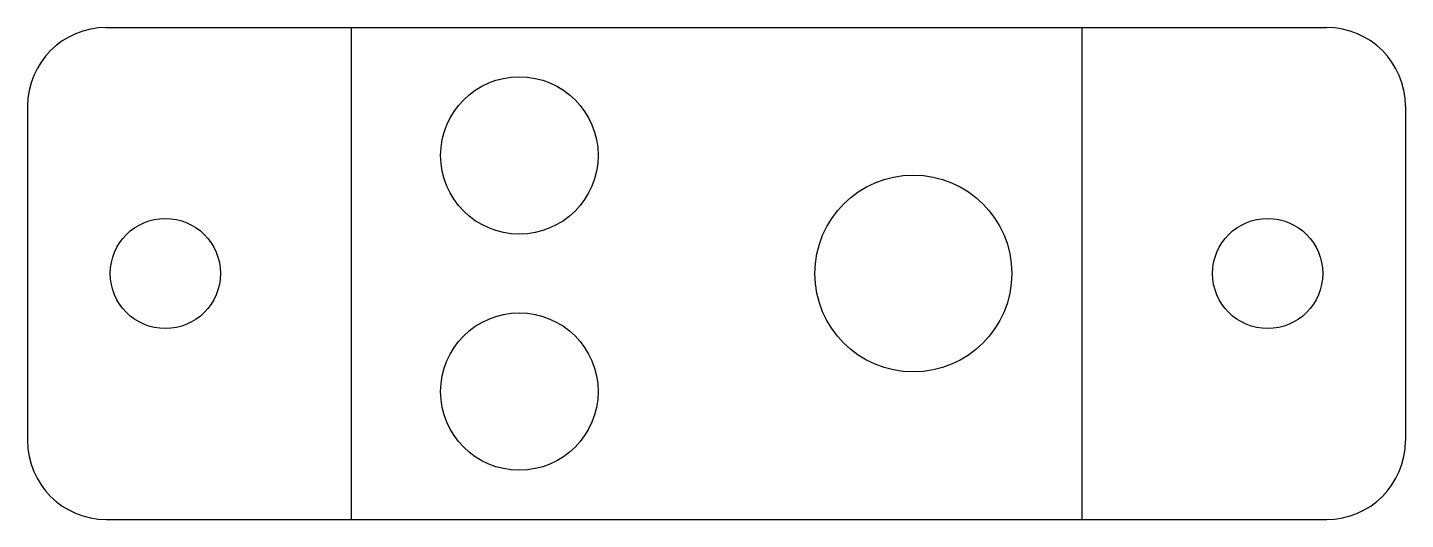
# Model space of a CAD drawing. Header units: inches. Extents: x -1.12 to 0.62, y -0.31 to 0.31.
import ezdxf

# ---------------------------------------------------------------- set-up
doc = ezdxf.new("R2010")
doc.units = ezdxf.units.IN
doc.header["$LTSCALE"] = 0.5
doc.header["$MEASUREMENT"] = 0
doc.layers.add('Mounting', color=4, linetype='CONTINUOUS')

msp = doc.modelspace()

# ---------------------------------------------------------------- linework, layer by layer
at = {"layer": 'Mounting', "color": 0, "transparency": 16777216}
for p, q in [((-1.025, 0.3125), (0.525, 0.3125)), ((-0.7141, 0.3125), (-0.7141, -0.3125)), ((0.2141, 0.3125), (0.2141, -0.3125)), ((-1.125, 0.2125), (-1.125, -0.2125)), ((0.625, 0.2125), (0.625, -0.2125)), ((-1.025, -0.3125), (0.525, -0.3125))]:
    msp.add_line(p, q, dxfattribs=at)
for centre, radius in [((-0.5004, 0.15), 0.1), ((0, 0), 0.125), ((0.45, 0), 0.07), ((-0.95, 0), 0.07), ((-0.5004, -0.15), 0.1)]:
    msp.add_circle(centre, radius, dxfattribs=at)
for centre, start, end in [((-1.025, 0.2125), 90, 180), ((0.525, 0.2125), 0, 90), ((-1.025, -0.2125), 180, 270), ((0.525, -0.2125), 270, 0)]:
    msp.add_arc(centre, 0.1, start, end, dxfattribs=at)

doc.saveas('drawing.dxf')
